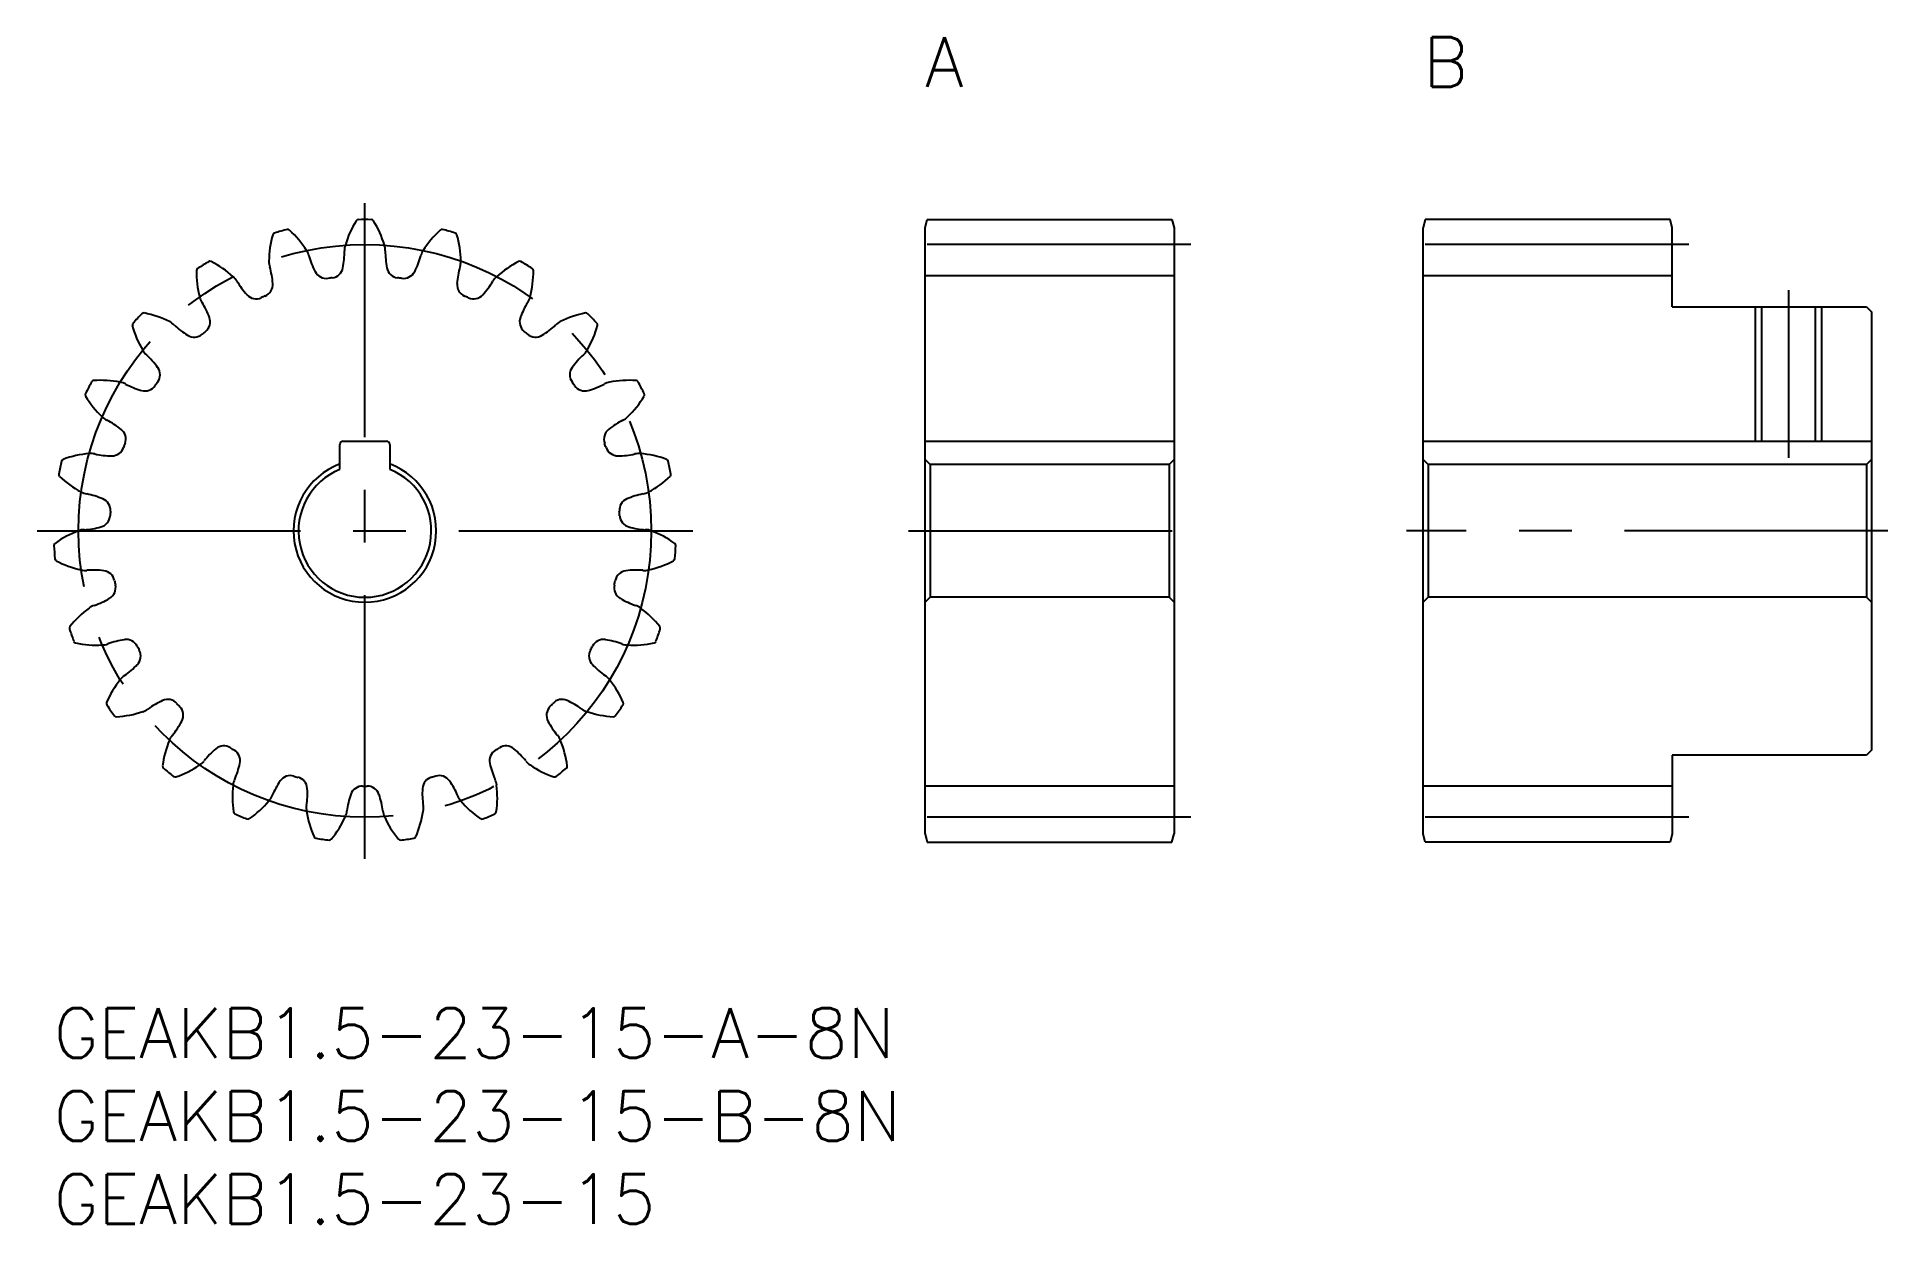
# Model space of a CAD drawing. Extents: x -1 to 110, y -13 to 59.
import ezdxf

# ---------------------------------------------------------------- set-up
doc = ezdxf.new("R2010")
doc.units = 0
doc.header["$LTSCALE"] = 0.5
doc.linetypes.add('CENTER', pattern=[50.8, 31.75, -6.35, 6.35, -6.35])
for name, color, linetype in [('MSM_CENTER', 1, 'CENTER'), ('MSM_CONTINUOUS', 7, 'CONTINUOUS'), ('MSM_NARROW', 5, 'CONTINUOUS'), ('MSM_PART_NUMBER', 7, 'CONTINUOUS')]:
    doc.layers.add(name, color=color, linetype=linetype)
doc.styles.get("Standard").update_dxf_attribs({"font": 'txt.shx', "height": 1, "bigfont": 'bigfont.shx'})

# ---------------------------------------------------------------- blocks, each defined once
blk = doc.blocks.new('*U3')
at = {"layer": 'MSM_PART_NUMBER'}
blk.add_text('GEAKB1.5-23-15-A-8N', height=3, dxfattribs=at).set_placement((0, -3))
blk = doc.blocks.new('*U4')
at = {"layer": 'MSM_PART_NUMBER'}
blk.add_text('GEAKB1.5-23-15-B-8N', height=3, dxfattribs=at).set_placement((0, -8))
blk = doc.blocks.new('*U5')
at = {"layer": 'MSM_PART_NUMBER'}
blk.add_text('GEAKB1.5-23-15', height=3, dxfattribs=at).set_placement((0, -13))
blk = doc.blocks.new('*U6')
at = {"layer": 'MSM_PART_NUMBER'}
blk.add_text('A', height=3, dxfattribs=at).set_placement((52.5, 55.5))
blk = doc.blocks.new('*U7')
at = {"layer": 'MSM_PART_NUMBER'}
blk.add_text('B', height=3, dxfattribs=at).set_placement((82.5, 55.5))

msp = doc.modelspace()

# ---------------------------------------------------------------- linework, layer by layer
at = {"layer": 'MSM_CENTER'}
for p, q in [((18.75, 9), (18.75, 48.5)), ((68.5, 46), (51.5, 46)), ((98.5, 46), (81.5, 46)), ((104.5, 43.25), (104.5, 33.15)), ((-1, 28.75), (38.5, 28.75)), ((51.5, 28.75), (68.5, 28.75)), ((110.5, 28.75), (81.5, 28.75)), ((68.5, 11.5), (51.5, 11.5)), ((98.5, 11.5), (81.5, 11.5))]:
    msp.add_line(p, q, dxfattribs=at)
msp.add_circle((18.75, 28.75), 17.25, dxfattribs=at)
at = {"layer": 'MSM_CONTINUOUS'}
for p, q in [((52.5, 47), (52.63, 47.5)), ((52.5, 10.5), (52.5, 47)), ((52.63, 47.5), (67.37, 47.5)), ((67.37, 47.5), (67.5, 47)), ((67.5, 47), (67.5, 10.5)), ((82.63, 47.5), (82.5, 47)), ((82.5, 10.5), (82.5, 47)), ((97.37, 47.5), (82.63, 47.5)), ((97.5, 47), (97.37, 47.5)), ((97.5, 42.25), (97.5, 47)), ((67.5, 44.12), (52.5, 44.12)), ((97.5, 44.12), (82.5, 44.12)), ((97.5, 42.25), (109.2, 42.25)), ((102.88, 42.25), (102.88, 34.15)), ((106.12, 42.25), (106.12, 34.15)), ((109.2, 42.25), (109.5, 41.95)), ((109.5, 41.95), (109.5, 15.55)), ((17.25, 32.46), (17.25, 33.95)), ((17.45, 34.15), (20.05, 34.15)), ((20.25, 33.95), (20.25, 32.46)), ((52.5, 34.15), (67.5, 34.15)), ((82.5, 34.15), (109.5, 34.15)), ((52.8, 32.75), (52.5, 33.05)), ((52.8, 32.75), (52.8, 24.75)), ((67.2, 32.75), (52.8, 32.75)), ((67.5, 33.05), (67.2, 32.75)), ((67.2, 32.75), (67.2, 24.75)), ((82.8, 32.75), (82.5, 33.05)), ((82.8, 32.75), (82.8, 24.75)), ((109.2, 32.75), (82.8, 32.75)), ((109.5, 33.05), (109.2, 32.75)), ((109.2, 32.75), (109.2, 24.75)), ((52.8, 24.75), (52.5, 24.45)), ((67.2, 24.75), (52.8, 24.75)), ((67.5, 24.45), (67.2, 24.75)), ((82.8, 24.75), (82.5, 24.45)), ((109.2, 24.75), (82.8, 24.75)), ((109.5, 24.45), (109.2, 24.75)), ((97.5, 15.25), (97.5, 10.5)), ((109.2, 15.25), (97.5, 15.25)), ((109.5, 15.55), (109.2, 15.25)), ((67.5, 13.37), (52.5, 13.37)), ((97.5, 13.37), (82.5, 13.37)), ((52.5, 10.5), (52.63, 10)), ((67.37, 10), (67.5, 10.5)), ((82.63, 10), (82.5, 10.5)), ((97.5, 10.5), (97.37, 10)), ((52.63, 10), (67.37, 10)), ((97.37, 10), (82.63, 10))]:
    msp.add_line(p, q, dxfattribs=at)
for centre, radius, start, end in [((18.75, 28.75), 18.75, 104.4383, 106.866), ((14.11, 46.76), 0.15, 47.7946, 104.4383), ((10.35, 42.61), 5.75, 31.7391, 47.7946), ((23.1, 44.37), 5.75, 147.8576, 163.913), ((18.36, 47.35), 0.15, 91.2138, 147.8576), ((18.75, 28.75), 18.75, 88.7862, 91.2138), ((19.14, 47.35), 0.15, 32.1424, 88.7862), ((14.4, 44.37), 5.75, 16.087, 32.1424), ((27.15, 42.61), 5.75, 132.2054, 148.2609), ((23.39, 46.76), 0.15, 75.5617, 132.2054), ((18.75, 28.75), 18.75, 73.134, 75.5617), ((18.72, 44.96), 5.75, 163.5098, 179.5652), ((13.35, 46.55), 0.15, 106.866, 163.5098), ((18.75, 45.62), 1.23, 163.913, 180.293), ((18.75, 45.62), 1.23, 359.707, 16.087), ((24.15, 46.55), 0.15, 16.4902, 73.134), ((18.78, 44.96), 5.75, 0.4348, 16.4902), ((18.75, 28.75), 18.75, 120.0905, 122.5182), ((9.42, 44.84), 0.15, 63.4467, 120.0905), ((6.92, 39.83), 5.75, 47.3913, 63.4467), ((14.2, 44.99), 1.23, 179.5652, 195.9452), ((8.11, 43.25), 5.11, 4.4837, 15.9452), ((14.2, 44.99), 1.23, 15.3592, 31.7392), ((20.31, 46.67), 5.11, 195.3592, 206.8206), ((12.41, 45.59), 5.11, 348.8315, 0.293), ((25.09, 45.59), 5.11, 179.707, 191.1685), ((17.19, 46.67), 5.11, 333.1794, 344.6408), ((23.3, 44.99), 1.23, 148.2608, 164.6408), ((29.39, 43.25), 5.11, 164.0548, 175.5163), ((23.3, 44.99), 1.23, 344.0548, 0.4348), ((30.58, 39.83), 5.75, 116.5533, 132.6087), ((28.08, 44.84), 0.15, 59.9095, 116.5533), ((18.75, 28.75), 18.75, 57.4818, 59.9095), ((8.75, 44.43), 0.15, 122.5182, 179.162), ((14.35, 44.35), 5.75, 179.162, 195.2174), ((9.98, 43.16), 1.23, 31.0114, 47.3913), ((15.42, 46.43), 5.11, 211.0113, 222.4728), ((12.45, 43.59), 0.75, 292.9835, 4.4837), ((16.42, 44.71), 0.75, 206.8206, 278.3208), ((18.75, 28.75), 15.37, 97.3313, 98.3208), ((16.69, 44.74), 0.75, 277.3313, 348.8315), ((20.81, 44.74), 0.75, 191.1685, 262.6687), ((18.75, 28.75), 15.37, 81.6792, 82.6687), ((21.08, 44.71), 0.75, 261.6792, 333.1794), ((25.05, 43.59), 0.75, 175.5163, 247.0165), ((22.08, 46.43), 5.11, 317.5272, 328.9887), ((27.52, 43.16), 1.23, 132.6087, 148.9886), ((23.15, 44.35), 5.75, 344.7826, 0.838), ((28.75, 44.43), 0.15, 0.838, 57.4818), ((9.98, 43.16), 1.23, 195.2174, 211.5973), ((4.59, 39.84), 5.11, 20.1359, 31.5974), ((12.2, 43.48), 0.75, 222.4728, 293.973), ((18.75, 28.75), 15.38, 112.9835, 113.973), ((18.75, 28.75), 15.37, 66.027, 67.0165), ((25.3, 43.48), 0.75, 246.027, 317.5272), ((32.91, 39.84), 5.11, 148.4026, 159.8641), ((27.52, 43.16), 1.23, 328.4027, 344.7826), ((18.75, 28.75), 18.75, 135.7427, 138.1704), ((5.43, 41.73), 0.15, 79.0989, 135.7427), ((4.37, 36.23), 5.75, 63.0435, 79.0989), ((6.42, 40.26), 1.23, 46.6635, 63.0435), ((8.68, 41.35), 0.75, 308.6357, 20.1359), ((28.82, 41.35), 0.75, 159.8641, 231.3643), ((31.08, 40.26), 1.23, 116.9565, 133.3365), ((33.13, 36.23), 5.75, 100.9011, 116.9565), ((32.07, 41.73), 0.15, 44.2573, 100.9011), ((18.75, 28.75), 18.75, 41.8296, 44.2573), ((4.89, 41.15), 0.15, 138.1704, 194.8141), ((10.3, 42.59), 5.75, 194.8141, 210.8696), ((10.77, 44.87), 5.11, 226.6635, 238.125), ((8.47, 41.17), 0.75, 238.125, 309.6252), ((18.75, 28.75), 15.37, 128.6357, 129.6252), ((18.75, 28.75), 15.38, 50.3748, 51.3643), ((29.03, 41.17), 0.75, 230.3748, 301.875), ((26.73, 44.87), 5.11, 301.875, 313.3365), ((27.2, 42.59), 5.75, 329.1304, 345.1859), ((32.61, 41.15), 0.15, 345.1859, 41.8296), ((6.42, 40.26), 1.23, 210.8695, 227.2495), ((2.12, 35.61), 5.11, 35.7881, 47.2495), ((35.38, 35.61), 5.11, 132.7505, 144.2119), ((31.08, 40.26), 1.23, 312.7505, 329.1305), ((5.66, 38.16), 0.75, 324.2879, 35.7881), ((31.84, 38.16), 0.75, 144.2119, 215.7121), ((2.06, 36.96), 0.15, 153.8225, 210.4663), ((18.75, 28.75), 18.75, 151.3949, 153.8225), ((6.88, 39.79), 5.75, 210.4663, 226.5217), ((2.42, 37.66), 0.15, 94.7511, 151.3949), ((2.88, 32.07), 5.75, 78.6957, 94.7511), ((3.77, 36.51), 1.23, 62.3157, 78.6957), ((6.71, 42.12), 5.11, 242.3157, 253.7772), ((5.5, 37.93), 0.75, 253.7772, 325.2774), ((18.75, 28.75), 15.37, 144.2879, 145.2774), ((18.75, 28.75), 15.37, 34.7226, 35.7121), ((32, 37.93), 0.75, 214.7227, 286.2228), ((30.79, 42.12), 5.11, 286.2228, 297.6843), ((33.73, 36.51), 1.23, 101.3043, 117.6843), ((34.62, 32.07), 5.75, 85.2489, 101.3043), ((30.62, 39.79), 5.75, 313.4783, 329.5337), ((35.08, 37.66), 0.15, 28.6053, 85.2489), ((18.75, 28.75), 18.75, 26.1775, 28.6051), ((35.44, 36.96), 0.15, 329.5337, 26.1775), ((3.77, 36.51), 1.23, 226.5217, 242.9017), ((0.88, 30.87), 5.11, 51.4402, 62.9017), ((3.6, 34.28), 0.75, 339.94, 51.4402), ((33.9, 34.28), 0.75, 128.5598, 200.06), ((36.62, 30.87), 5.11, 117.0983, 128.5598), ((33.73, 36.51), 1.23, 297.0983, 313.4783), ((3.51, 34.02), 0.75, 269.4293, 340.9295), ((18.75, 28.75), 15.38, 159.94, 160.9295), ((17.45, 33.95), 0.2, 90, 180), ((20.05, 33.95), 0.2, 0, 90), ((18.75, 28.75), 15.37, 19.0705, 20.06), ((33.99, 34.02), 0.75, 199.0705, 270.5707), ((18.75, 28.75), 18.75, 167.047, 169.4747), ((0.62, 32.92), 0.15, 110.4033, 167.047), ((2.58, 27.67), 5.75, 94.3478, 110.4033), ((2.23, 32.18), 1.23, 77.9679, 94.3479), ((3.55, 38.38), 5.11, 257.9679, 269.4293), ((18.75, 28.75), 4.3, 110.4162, 69.5838), ((18.75, 28.75), 4, 112.0243, 67.9757), ((33.95, 38.38), 5.11, 270.5707, 282.0321), ((35.27, 32.18), 1.23, 85.6521, 102.0321), ((34.92, 27.67), 5.75, 69.5967, 85.6522), ((36.88, 32.92), 0.15, 12.9531, 69.5967), ((18.75, 28.75), 18.75, 10.5253, 12.953), ((0.46, 32.15), 0.15, 169.4747, 226.1185), ((4.34, 36.18), 5.75, 226.1185, 242.1739), ((33.16, 36.18), 5.75, 297.8261, 313.8815), ((37.04, 32.15), 0.15, 313.8815, 10.5253), ((2.23, 32.18), 1.23, 242.1739, 258.5539), ((0.98, 25.97), 5.11, 67.0924, 78.5539), ((2.67, 29.99), 0.75, 355.5922, 67.0924), ((34.83, 29.99), 0.75, 112.9076, 184.4078), ((36.52, 25.97), 5.11, 101.4461, 112.9076), ((35.27, 32.18), 1.23, 281.4461, 297.8261), ((2.65, 29.71), 0.75, 285.0815, 356.5817), ((18.75, 28.75), 15.37, 175.5922, 176.5817), ((18.75, 28.75), 15.37, 3.4183, 4.4078), ((34.85, 29.71), 0.75, 183.4183, 254.9185), ((0.17, 27.87), 0.15, 126.0554, 182.6992), ((3.47, 23.35), 5.75, 110, 126.0554), ((1.92, 27.6), 1.23, 93.6201, 110), ((1.52, 33.92), 5.11, 273.62, 285.0815), ((35.98, 33.92), 5.11, 254.9185, 266.38), ((35.58, 27.6), 1.23, 70, 86.3799), ((34.03, 23.35), 5.75, 53.9446, 70), ((37.33, 27.87), 0.15, 357.3008, 53.9446), ((18.75, 28.75), 18.75, 182.6992, 185.1269), ((0.22, 27.09), 0.15, 185.1269, 241.7707), ((2.87, 32.02), 5.75, 241.7706, 257.8261), ((34.63, 32.02), 5.75, 282.1739, 298.2294), ((37.28, 27.09), 0.15, 298.2294, 354.8731), ((18.75, 28.75), 18.75, 354.8731, 357.3008), ((1.92, 27.6), 1.23, 257.8261, 274.206), ((2.38, 21.28), 5.11, 82.7446, 94.2061), ((2.93, 25.61), 0.75, 11.2444, 82.7446), ((18.75, 28.75), 15.38, 191.2444, 192.2339), ((18.75, 28.75), 15.37, 347.7661, 348.7556), ((34.57, 25.61), 0.75, 97.2554, 168.7556), ((35.12, 21.28), 5.11, 85.7939, 97.2554), ((35.58, 27.6), 1.23, 265.794, 282.1739), ((0.76, 29.08), 5.11, 289.2722, 300.7337), ((2.99, 25.33), 0.75, 300.7337, 12.2339), ((34.51, 25.33), 0.75, 167.7661, 239.2663), ((36.74, 29.08), 5.11, 239.2663, 250.7278), ((5.49, 19.42), 5.75, 125.6522, 141.7076), ((2.85, 23.1), 1.23, 109.2722, 125.6522), ((34.65, 23.1), 1.23, 54.3478, 70.7278), ((32.01, 19.42), 5.75, 38.2924, 54.3478), ((1.1, 22.89), 0.15, 141.7076, 198.3514), ((18.75, 28.75), 18.75, 198.3514, 200.779), ((18.75, 28.75), 18.75, 339.221, 341.6486), ((36.4, 22.89), 0.15, 341.6486, 38.2924), ((1.36, 22.15), 0.15, 200.7792, 257.4228), ((2.58, 27.62), 5.75, 257.4228, 273.4783), ((2.85, 23.1), 1.23, 273.4782, 289.8582), ((5.01, 17.14), 5.11, 98.3968, 109.8582), ((4.37, 21.46), 0.75, 26.8966, 98.3968), ((18.75, 28.75), 15.37, 206.8966, 207.8861), ((4.5, 21.21), 0.75, 316.3858, 27.8861), ((33, 21.21), 0.75, 152.114, 223.6142), ((18.75, 28.75), 15.37, 332.1139, 333.1034), ((33.13, 21.46), 0.75, 81.6032, 153.1034), ((32.49, 17.14), 5.11, 70.1418, 81.6032), ((34.65, 23.1), 1.23, 250.1418, 266.5218), ((34.92, 27.62), 5.75, 266.5217, 282.5772), ((36.14, 22.15), 0.15, 282.5772, 339.221), ((1.34, 24.22), 5.11, 304.9244, 316.3859), ((36.16, 24.22), 5.11, 223.6141, 235.0756), ((8.5, 16.19), 5.75, 141.3043, 157.3598), ((4.97, 19.02), 1.23, 124.9244, 141.3044), ((32.53, 19.02), 1.23, 38.6956, 55.0756), ((29, 16.19), 5.75, 22.6402, 38.6957), ((3.33, 18.35), 0.15, 157.3598, 214.0036), ((18.75, 28.75), 18.75, 214.0036, 216.4312), ((3.48, 23.3), 5.75, 273.075, 289.1304), ((4.97, 19.02), 1.23, 289.1304, 305.5104), ((8.65, 13.86), 5.11, 114.0489, 125.5104), ((6.87, 17.85), 0.75, 42.5487, 114.0489), ((18.75, 28.75), 15.38, 222.5487, 223.5382), ((7.06, 17.64), 0.75, 332.038, 43.5382), ((30.44, 17.64), 0.75, 136.4618, 207.962), ((18.75, 28.75), 15.37, 316.4618, 317.4513), ((30.63, 17.85), 0.75, 65.9511, 137.4513), ((28.85, 13.86), 5.11, 54.4896, 65.9511), ((32.53, 19.02), 1.23, 234.4896, 250.8696), ((34.02, 23.3), 5.75, 250.8696, 266.925), ((18.75, 28.75), 18.75, 323.5688, 325.9964), ((34.17, 18.35), 0.15, 325.9964, 22.6402), ((3.78, 17.7), 0.15, 216.4314, 273.075), ((3.21, 19.69), 5.11, 320.5766, 332.038), ((34.29, 19.69), 5.11, 207.962, 219.4234), ((33.72, 17.7), 0.15, 266.925, 323.5688), ((12.27, 13.89), 5.75, 156.9565, 173.012), ((8.1, 15.66), 1.23, 140.5766, 156.9565), ((13.04, 11.69), 5.11, 129.7011, 141.1626), ((10.25, 15.05), 0.75, 58.2009, 129.7011), ((18.75, 28.75), 15.38, 238.2009, 239.1904), ((18.75, 28.75), 15.38, 300.8096, 301.7991), ((27.25, 15.05), 0.75, 50.2989, 121.7991), ((24.46, 11.69), 5.11, 38.8374, 50.2989), ((29.4, 15.66), 1.23, 23.0435, 39.4234), ((25.23, 13.89), 5.75, 6.988, 23.0435), ((6.71, 14.57), 0.15, 173.012, 229.6557), ((5.52, 19.38), 5.75, 288.7272, 304.7826), ((8.1, 15.66), 1.23, 304.7826, 321.1626), ((10.49, 14.9), 0.75, 347.6902, 59.1904), ((6.23, 15.83), 5.11, 336.2287, 347.6902), ((27.01, 14.9), 0.75, 120.8096, 192.3098), ((31.27, 15.83), 5.11, 192.3098, 203.7713), ((29.4, 15.66), 1.23, 218.8374, 235.2174), ((31.98, 19.38), 5.75, 235.2174, 251.2728), ((30.79, 14.57), 0.15, 310.3443, 6.988), ((18.75, 28.75), 18.75, 229.6557, 232.0834), ((7.32, 14.08), 0.15, 232.0835, 288.7272), ((16.52, 12.69), 5.75, 172.6087, 188.6641), ((12.03, 13.28), 1.23, 156.2288, 172.6087), ((17.85, 10.78), 5.11, 145.3533, 156.8147), ((14.27, 13.26), 0.75, 73.8531, 145.3533), ((18.75, 28.75), 15.38, 253.8531, 254.8426), ((14.53, 13.19), 0.75, 3.3424, 74.8426), ((22.97, 13.19), 0.75, 105.1574, 176.6576), ((18.75, 28.75), 15.37, 285.1574, 286.1469), ((23.23, 13.26), 0.75, 34.6467, 106.1469), ((19.65, 10.78), 5.11, 23.1853, 34.6467), ((25.47, 13.28), 1.23, 7.3913, 23.7712), ((20.98, 12.69), 5.75, 351.3359, 7.3913), ((30.18, 14.08), 0.15, 251.2728, 307.9166), ((18.75, 28.75), 18.75, 307.9166, 310.3443), ((8.54, 16.16), 5.75, 304.3793, 320.4348), ((12.03, 13.28), 1.23, 320.4348, 336.8147), ((10.18, 12.93), 5.11, 351.8809, 3.3424), ((22.73, 11.21), 5.11, 161.0055, 172.4669), ((18.61, 12.63), 0.75, 89.5053, 161.0055), ((18.75, 28.75), 15.38, 269.5052, 270.4948), ((18.89, 12.63), 0.75, 18.9945, 90.4948), ((14.77, 11.21), 5.11, 7.5331, 18.9945), ((27.32, 12.93), 5.11, 176.6576, 188.1191), ((25.47, 13.28), 1.23, 203.1853, 219.5652), ((28.96, 16.16), 5.75, 219.5652, 235.6207), ((10.98, 11.85), 0.15, 188.6641, 245.3079), ((18.75, 28.75), 18.75, 245.3079, 247.7356), ((11.7, 11.54), 0.15, 247.7356, 304.3793), ((16.45, 12.04), 1.23, 171.8809, 188.2609), ((20.93, 12.69), 5.75, 188.2609, 204.3163), ((12.32, 13.87), 5.75, 320.0315, 336.087), ((16.45, 12.04), 1.23, 336.0869, 352.4669), ((21.05, 12.04), 1.23, 187.5331, 203.9131), ((25.18, 13.87), 5.75, 203.913, 219.9685), ((16.57, 12.69), 5.75, 335.6837, 351.7391), ((21.05, 12.04), 1.23, 351.7391, 8.1191), ((25.8, 11.54), 0.15, 235.6207, 292.2644), ((18.75, 28.75), 18.75, 292.2644, 294.6921), ((26.52, 11.85), 0.15, 294.6921, 351.3359), ((15.83, 10.38), 0.15, 204.3163, 260.9601), ((18.75, 28.75), 18.75, 260.9601, 263.3877), ((16.61, 10.27), 0.15, 263.3877, 320.0315), ((20.89, 10.27), 0.15, 219.9685, 276.6123), ((18.75, 28.75), 18.75, 276.6123, 279.0399), ((21.67, 10.38), 0.15, 279.04, 335.6837)]:
    msp.add_arc(centre, radius, start, end, dxfattribs=at)
at = {"layer": 'MSM_NARROW'}
for p, q in [((102.5, 42.25), (102.5, 34.15)), ((106.5, 42.25), (106.5, 34.15))]:
    msp.add_line(p, q, dxfattribs=at)

# ---------------------------------------------------------------- block references
at = {"layer": 'MSM_CONTINUOUS'}
for name in ['*U6', '*U7', '*U3', '*U4', '*U5']:
    msp.add_blockref(name, (0, 0), dxfattribs=at)

doc.saveas('drawing.dxf')
